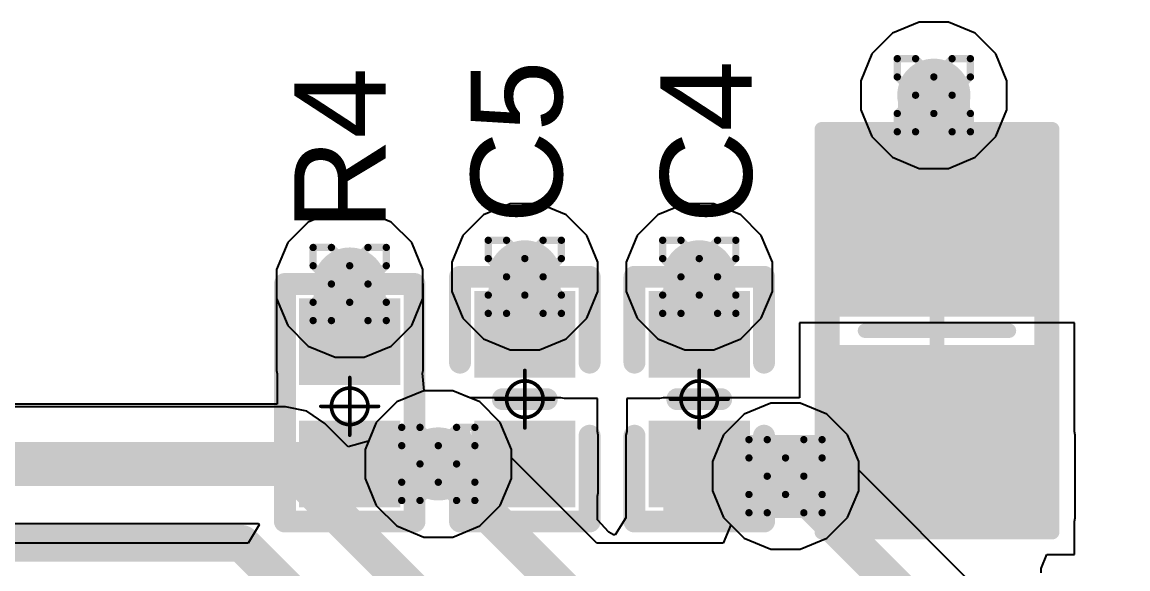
# Model space of a CAD drawing. Header units: inches. Extents: x -0.5 to 14, y -0.2 to 4.7.
# Drawn here: x 0.745 to 1.0473, y 1.5475 to 1.6971 of the extents above; entities that cross this region are included whole.
import ezdxf

# ---------------------------------------------------------------- set-up
doc = ezdxf.new("R2010")
doc.units = ezdxf.units.IN
doc.header["$MEASUREMENT"] = 0
for name, color, linetype in [('Bottom Layer', 5, 'Continuous'), ('Drill Drawing', 1, 'Continuous'), ('GND', 16, 'Continuous'), ('Mechanical 13', 56, 'Continuous'), ('Mechanical 15', 56, 'Continuous'), ('POWER', 76, 'Continuous'), ('Top Layer', 1, 'Continuous'), ('Top Overlay', 2, 'Continuous'), ('Top Paste', 8, 'Continuous'), ('Top Solder', 216, 'Continuous'), ('Via Holes', 16, 'Continuous')]:
    doc.layers.add(name, color=color, linetype=linetype)
doc.styles.add('Arial', font='', dxfattribs={"height": 0.2})
doc.styles.get('Arial').set_extended_font_data('Arial')

# ---------------------------------------------------------------- blocks, each defined once
blk = doc.blocks.new('C0805_10')
at = {"layer": 'Top Layer'}
for points in [[(-0.05118105, -0.02755895), (-0.05118105, 0.02755915), (-0.00787395, 0.02755915), (-0.00787395, -0.02755895)], [(0.00787405, -0.02755895), (0.00787405, 0.02755915), (0.05118115, 0.02755915), (0.05118115, -0.02755895)]]:
    blk.add_hatch(color=1, dxfattribs=at).paths.add_polyline_path(points)
at = {"layer": 'Top Paste'}
for points in [[(-0.05118105, -0.02755895), (-0.05118105, 0.02755915), (-0.00787395, 0.02755915), (-0.00787395, -0.02755895)], [(0.00787405, -0.02755895), (0.00787405, 0.02755915), (0.05118115, 0.02755915), (0.05118115, -0.02755895)]]:
    blk.add_hatch(color=8, dxfattribs=at).paths.add_polyline_path(points)
at = {"layer": 'Top Solder'}
for points in [[(-0.05518105, -0.03155895), (-0.05518105, 0.03155915), (-0.00387395, 0.03155915), (-0.00387395, -0.03155895)], [(0.00387405, -0.03155895), (0.00387405, 0.03155915), (0.05518115, 0.03155915), (0.05518115, -0.03155895)]]:
    blk.add_hatch(color=216, dxfattribs=at).paths.add_polyline_path(points)
at = {"layer": 'Mechanical 13', "const_width": 0.003937}
for points in [[(-0.043307, 0.0285435), (0.0433071, 0.0285435)], [(-0.043307, 0.0285435), (-0.043307, -0.0285432)], [(0.0433071, 0.0285435), (0.0433071, -0.0285432)], [(-0.043307, -0.0285432), (0.0433071, -0.0285432)]]:
    blk.add_lwpolyline(points, dxfattribs=at)
at = {"layer": 'Mechanical 13', "const_width": 0.0019685}
for points in [[(-0.0442912, 0.0285435, 1), (-0.0423228, 0.0285435, 1)], [(-0.0442912, 0.0285435, 1), (-0.0423228, 0.0285435, 1)], [(0.0423229, 0.0285435, 1), (0.0442913, 0.0285435, 1)], [(0.0423229, 0.0285435, 1), (0.0442913, 0.0285435, 1)], [(-0.0442912, -0.0285432, 1), (-0.0423228, -0.0285432, 1)], [(-0.0442912, -0.0285432, 1), (-0.0423228, -0.0285432, 1)], [(0.0423229, -0.0285432, 1), (0.0442913, -0.0285432, 1)], [(0.0423229, -0.0285432, 1), (0.0442913, -0.0285432, 1)]]:
    blk.add_lwpolyline(points, format="xyb", close=True, dxfattribs=at)
at = {"layer": 'Mechanical 15', "const_width": 0.003937}
for points in [[(-0.0551181, 0.0314962), (0.0551182, 0.0314962)], [(-0.0551181, 0.0314962), (-0.0551181, -0.0314959)], [(0.0551182, 0.0314962), (0.0551182, -0.0314959)], [(1e-07, 0.0196852), (1e-07, -0.0196849)], [(-0.019685, 1e-07), (0.0196851, 1e-07)], [(-0.0551181, -0.0314959), (0.0551182, -0.0314959)]]:
    blk.add_lwpolyline(points, dxfattribs=at)
at = {"layer": 'Mechanical 15', "const_width": 0.0019685}
for points in [[(-0.0561023, 0.0314962, 1), (-0.0541339, 0.0314962, 1)], [(-0.0561023, 0.0314962, 1), (-0.0541339, 0.0314962, 1)], [(0.054134, 0.0314962, 1), (0.0561024, 0.0314962, 1)], [(0.054134, 0.0314962, 1), (0.0561024, 0.0314962, 1)], [(-0.0009841, 0.0196852, 1), (0.0009843, 0.0196852, 1)], [(-0.0206692, 1e-07, 1), (-0.0187008, 1e-07, 1)], [(0.0187009, 1e-07, 1), (0.0206693, 1e-07, 1)], [(-0.0009841, -0.0196849, 1), (0.0009843, -0.0196849, 1)], [(-0.0561023, -0.0314959, 1), (-0.0541339, -0.0314959, 1)], [(-0.0561023, -0.0314959, 1), (-0.0541339, -0.0314959, 1)], [(0.054134, -0.0314959, 1), (0.0561024, -0.0314959, 1)], [(0.054134, -0.0314959, 1), (0.0561024, -0.0314959, 1)]]:
    blk.add_lwpolyline(points, format="xyb", close=True, dxfattribs=at)
blk = doc.blocks.new('C_0402_L_48')
at = {"layer": 'Top Layer'}
for points in [[(-0.0255905, 0.0098425), (-0.0098425, 0.0098425), (-0.0098425, -0.0098425), (-0.0255905, -0.0098425)], [(0.0098393, 0.0098393), (0.0255873, 0.0098393), (0.0255873, -0.0098457), (0.0098393, -0.0098457)]]:
    blk.add_hatch(color=1, dxfattribs=at).paths.add_polyline_path(points)
at = {"layer": 'Top Paste'}
for points in [[(-0.0255905, 0.0098425), (-0.0098425, 0.0098425), (-0.0098425, -0.0098425), (-0.0255905, -0.0098425)], [(0.0098393, 0.0098393), (0.0255873, 0.0098393), (0.0255873, -0.0098457), (0.0098393, -0.0098457)]]:
    blk.add_hatch(color=8, dxfattribs=at).paths.add_polyline_path(points)
at = {"layer": 'Top Solder'}
for points in [[(-0.0295905, 0.0138425), (-0.0058425, 0.0138425), (-0.0058425, -0.0138425), (-0.0295905, -0.0138425)], [(0.0058393, 0.0138393), (0.0295873, 0.0138393), (0.0295873, -0.0138457), (0.0058393, -0.0138457)]]:
    blk.add_hatch(color=216, dxfattribs=at).paths.add_polyline_path(points)
at = {"layer": 'Mechanical 15', "const_width": 0.001}
for points in [[(0, 0.007874), (0, -0.007874)], [(-0.007874, 0), (0.007874, 0)]]:
    blk.add_lwpolyline(points, dxfattribs=at)
at = {"layer": 'Mechanical 15'}
for points, const_width in [([(-0.00025, 0.007874, 1), (0.00025, 0.007874, 1)], 0.0005), ([(0.005, 0, 1), (-0.005, 0, 1)], 0.001), ([(-0.008124, 0, 1), (-0.007624, 0, 1)], 0.0005), ([(-0.00525, 0, 1), (-0.00475, 0, 1)], 0.0005), ([(0.00475, 0, 1), (0.00525, 0, 1)], 0.0005), ([(0.007624, 0, 1), (0.008124, 0, 1)], 0.0005), ([(-0.00025, -0.007874, 1), (0.00025, -0.007874, 1)], 0.0005)]:
    blk.add_lwpolyline(points, format="xyb", close=True, dxfattribs=dict(at, const_width=const_width))
at = {"layer": 'Top Overlay', "const_width": 0.006}
for points in [[(-0.0334614, 0.0177133), (-0.01, 0.0177133)], [(-0.0334614, 0.0177133), (-0.0334614, -0.0177133)], [(0.01, 0.0177133), (0.0334614, 0.0177133)], [(0.0334614, 0.0177133), (0.0334614, -0.0177197)], [(0, 0.006), (0, -0.006)], [(-0.0334614, -0.0177133), (-0.01, -0.0177133)], [(-0.0334614, -0.0177133), (-0.033455, -0.0177197)], [(0.01, -0.0177133), (0.0334614, -0.0177133)]]:
    blk.add_lwpolyline(points, dxfattribs=at)
at = {"layer": 'Top Overlay', "const_width": 0.003}
for points in [[(-0.0349614, 0.0177133, 1), (-0.0319614, 0.0177133, 1)], [(-0.0349614, 0.0177133, 1), (-0.0319614, 0.0177133, 1)], [(-0.0115, 0.0177133, 1), (-0.0085, 0.0177133, 1)], [(0.0085, 0.0177133, 1), (0.0115, 0.0177133, 1)], [(0.0319614, 0.0177133, 1), (0.0349614, 0.0177133, 1)], [(0.0319614, 0.0177133, 1), (0.0349614, 0.0177133, 1)], [(-0.0015, 0.006, 1), (0.0015, 0.006, 1)], [(-0.0015, -0.006, 1), (0.0015, -0.006, 1)], [(-0.0349614, -0.0177133, 1), (-0.0319614, -0.0177133, 1)], [(-0.0349614, -0.0177133, 1), (-0.0319614, -0.0177133, 1)], [(-0.0349614, -0.0177133, 1), (-0.0319614, -0.0177133, 1)], [(-0.034955, -0.0177197, 1), (-0.031955, -0.0177197, 1)], [(-0.0115, -0.0177133, 1), (-0.0085, -0.0177133, 1)], [(0.0085, -0.0177133, 1), (0.0115, -0.0177133, 1)], [(0.0319614, -0.0177133, 1), (0.0349614, -0.0177133, 1)], [(0.0319614, -0.0177197, 1), (0.0349614, -0.0177197, 1)]]:
    blk.add_lwpolyline(points, format="xyb", close=True, dxfattribs=at)
blk = doc.blocks.new('C_0402_L_49')
at = {"layer": 'Top Layer'}
for points in [[(-0.0255905, 0.0098425), (-0.0098425, 0.0098425), (-0.0098425, -0.0098425), (-0.0255905, -0.0098425)], [(0.0098393, 0.0098393), (0.0255873, 0.0098393), (0.0255873, -0.0098457), (0.0098393, -0.0098457)]]:
    blk.add_hatch(color=1, dxfattribs=at).paths.add_polyline_path(points)
at = {"layer": 'Top Paste'}
for points in [[(-0.0255905, 0.0098425), (-0.0098425, 0.0098425), (-0.0098425, -0.0098425), (-0.0255905, -0.0098425)], [(0.0098393, 0.0098393), (0.0255873, 0.0098393), (0.0255873, -0.0098457), (0.0098393, -0.0098457)]]:
    blk.add_hatch(color=8, dxfattribs=at).paths.add_polyline_path(points)
at = {"layer": 'Top Solder'}
for points in [[(-0.0295905, 0.0138425), (-0.0058425, 0.0138425), (-0.0058425, -0.0138425), (-0.0295905, -0.0138425)], [(0.0058393, 0.0138393), (0.0295873, 0.0138393), (0.0295873, -0.0138457), (0.0058393, -0.0138457)]]:
    blk.add_hatch(color=216, dxfattribs=at).paths.add_polyline_path(points)
at = {"layer": 'Mechanical 15', "const_width": 0.001}
for points in [[(0, 0.007874), (0, -0.007874)], [(-0.007874, 0), (0.007874, 0)]]:
    blk.add_lwpolyline(points, dxfattribs=at)
at = {"layer": 'Mechanical 15'}
for points, const_width in [([(-0.00025, 0.007874, 1), (0.00025, 0.007874, 1)], 0.0005), ([(0.005, 0, 1), (-0.005, 0, 1)], 0.001), ([(-0.008124, 0, 1), (-0.007624, 0, 1)], 0.0005), ([(-0.00525, 0, 1), (-0.00475, 0, 1)], 0.0005), ([(0.00475, 0, 1), (0.00525, 0, 1)], 0.0005), ([(0.007624, 0, 1), (0.008124, 0, 1)], 0.0005), ([(-0.00025, -0.007874, 1), (0.00025, -0.007874, 1)], 0.0005)]:
    blk.add_lwpolyline(points, format="xyb", close=True, dxfattribs=dict(at, const_width=const_width))
at = {"layer": 'Top Overlay', "const_width": 0.006}
for points in [[(-0.0334614, 0.0177133), (-0.0334614, -0.0177133)], [(-0.0334614, 0.0177133), (-0.01, 0.0177133)], [(0.01, 0.0177133), (0.0334614, 0.0177133)], [(0.0334614, 0.0177133), (0.0334614, -0.0177197)], [(0, 0.006), (0, -0.006)], [(-0.0334614, -0.0177133), (-0.033455, -0.0177197)], [(-0.0334614, -0.0177133), (-0.01, -0.0177133)], [(0.01, -0.0177133), (0.0334614, -0.0177133)]]:
    blk.add_lwpolyline(points, dxfattribs=at)
at = {"layer": 'Top Overlay', "const_width": 0.003}
for points in [[(-0.0349614, 0.0177133, 1), (-0.0319614, 0.0177133, 1)], [(-0.0349614, 0.0177133, 1), (-0.0319614, 0.0177133, 1)], [(-0.0115, 0.0177133, 1), (-0.0085, 0.0177133, 1)], [(0.0085, 0.0177133, 1), (0.0115, 0.0177133, 1)], [(0.0319614, 0.0177133, 1), (0.0349614, 0.0177133, 1)], [(0.0319614, 0.0177133, 1), (0.0349614, 0.0177133, 1)], [(-0.0015, 0.006, 1), (0.0015, 0.006, 1)], [(-0.0015, -0.006, 1), (0.0015, -0.006, 1)], [(-0.0349614, -0.0177133, 1), (-0.0319614, -0.0177133, 1)], [(-0.0349614, -0.0177133, 1), (-0.0319614, -0.0177133, 1)], [(-0.0349614, -0.0177133, 1), (-0.0319614, -0.0177133, 1)], [(-0.034955, -0.0177197, 1), (-0.031955, -0.0177197, 1)], [(-0.0115, -0.0177133, 1), (-0.0085, -0.0177133, 1)], [(0.0085, -0.0177133, 1), (0.0115, -0.0177133, 1)], [(0.0319614, -0.0177133, 1), (0.0349614, -0.0177133, 1)], [(0.0319614, -0.0177197, 1), (0.0349614, -0.0177197, 1)]]:
    blk.add_lwpolyline(points, format="xyb", close=True, dxfattribs=at)
blk = doc.blocks.new('R_0402_L_57')
at = {"layer": 'Top Layer'}
for points in [[(-0.0236252, 0.0098393), (-0.0078772, 0.0098393), (-0.0078772, -0.0098457), (-0.0236252, -0.0098457)], [(0.0098393, 0.0098393), (0.0255873, 0.0098393), (0.0255873, -0.0098457), (0.0098393, -0.0098457)]]:
    blk.add_hatch(color=1, dxfattribs=at).paths.add_polyline_path(points)
at = {"layer": 'Top Paste'}
for points in [[(-0.0236252, 0.0098393), (-0.0078772, 0.0098393), (-0.0078772, -0.0098457), (-0.0236252, -0.0098457)], [(0.0098393, 0.0098393), (0.0255873, 0.0098393), (0.0255873, -0.0098457), (0.0098393, -0.0098457)]]:
    blk.add_hatch(color=8, dxfattribs=at).paths.add_polyline_path(points)
at = {"layer": 'Top Solder'}
for points in [[(-0.0276252, 0.0138393), (-0.0038772, 0.0138393), (-0.0038772, -0.0138457), (-0.0276252, -0.0138457)], [(0.0058393, 0.0138393), (0.0295873, 0.0138393), (0.0295873, -0.0138457), (0.0058393, -0.0138457)]]:
    blk.add_hatch(color=216, dxfattribs=at).paths.add_polyline_path(points)
at = {"layer": 'Mechanical 15', "const_width": 0.001}
for points in [[(0, 0.007874), (0, -0.007874)], [(-0.007874, 0), (0.007874, 0)]]:
    blk.add_lwpolyline(points, dxfattribs=at)
at = {"layer": 'Mechanical 15'}
for points, const_width in [([(-0.00025, 0.007874, 1), (0.00025, 0.007874, 1)], 0.0005), ([(0.005, 0, 1), (-0.005, 0, 1)], 0.001), ([(-0.008124, 0, 1), (-0.007624, 0, 1)], 0.0005), ([(-0.00525, 0, 1), (-0.00475, 0, 1)], 0.0005), ([(0.00475, 0, 1), (0.00525, 0, 1)], 0.0005), ([(0.007624, 0, 1), (0.008124, 0, 1)], 0.0005), ([(-0.00025, -0.007874, 1), (0.00025, -0.007874, 1)], 0.0005)]:
    blk.add_lwpolyline(points, format="xyb", close=True, dxfattribs=dict(at, const_width=const_width))
at = {"layer": 'Top Overlay', "const_width": 0.006}
for points in [[(-0.0314993, 0.0177133), (-0.0314993, -0.0177197)], [(-0.0314993, 0.0177133), (0.0334614, 0.0177133)], [(0.0334614, 0.0177133), (0.0334614, -0.0177197)], [(-0.0314993, -0.0177197), (0.0334614, -0.0177197)]]:
    blk.add_lwpolyline(points, dxfattribs=at)
at = {"layer": 'Top Overlay', "const_width": 0.003}
for points in [[(-0.0329993, 0.0177133, 1), (-0.0299993, 0.0177133, 1)], [(-0.0329993, 0.0177133, 1), (-0.0299993, 0.0177133, 1)], [(0.0319614, 0.0177133, 1), (0.0349614, 0.0177133, 1)], [(0.0319614, 0.0177133, 1), (0.0349614, 0.0177133, 1)], [(-0.0329993, -0.0177197, 1), (-0.0299993, -0.0177197, 1)], [(-0.0329993, -0.0177197, 1), (-0.0299993, -0.0177197, 1)], [(0.0319614, -0.0177197, 1), (0.0349614, -0.0177197, 1)], [(0.0319614, -0.0177197, 1), (0.0349614, -0.0177197, 1)]]:
    blk.add_lwpolyline(points, format="xyb", close=True, dxfattribs=at)

msp = doc.modelspace()

# ---------------------------------------------------------------- hatches: boundary and pattern name
at = {"layer": 'Bottom Layer'}
h = msp.add_hatch(color=5, dxfattribs=at)
edge = h.paths.add_edge_path()
edge.add_arc((0.9942742, 1.6770932), 0.01, 0, 360)
h = msp.add_hatch(color=5, dxfattribs=at)
edge = h.paths.add_edge_path()
edge.add_arc((0.8824441, 1.6274158), 0.01, 0, 360)
h = msp.add_hatch(color=5, dxfattribs=at)
edge = h.paths.add_edge_path()
edge.add_arc((0.9301359, 1.6274158), 0.01, 0, 360)
h = msp.add_hatch(color=5, dxfattribs=at)
edge = h.paths.add_edge_path()
edge.add_arc((0.8345669, 1.6254537), 0.01, 0, 360)
h = msp.add_hatch(color=5, dxfattribs=at)
edge = h.paths.add_edge_path()
edge.add_arc((0.8587874, 1.5762411), 0.01, 0, 360)
h = msp.add_hatch(color=5, dxfattribs=at)
edge = h.paths.add_edge_path()
edge.add_arc((0.9537242, 1.5728863), 0.01, 0, 360)
at = {"layer": 'GND'}
h = msp.add_hatch(color=16, dxfattribs=at)
edge = h.paths.add_edge_path()
edge.add_arc((0.9942742, 1.6770932), 0.01, 0, 360)
h = msp.add_hatch(color=16, dxfattribs=at)
edge = h.paths.add_edge_path()
edge.add_arc((0.8824441, 1.6274158), 0.01, 0, 360)
h = msp.add_hatch(color=16, dxfattribs=at)
edge = h.paths.add_edge_path()
edge.add_arc((0.9301359, 1.6274158), 0.01, 0, 360)
h = msp.add_hatch(color=16, dxfattribs=at)
edge = h.paths.add_edge_path()
edge.add_arc((0.8345669, 1.6254537), 0.01, 0, 360)
h = msp.add_hatch(color=16, dxfattribs=at)
edge = h.paths.add_edge_path()
edge.add_arc((0.8587874, 1.5762411), 0.01, 0, 360)
h = msp.add_hatch(color=16, dxfattribs=at)
edge = h.paths.add_edge_path()
edge.add_arc((0.9537242, 1.5728863), 0.01, 0, 360)
at = {"layer": 'POWER'}
h = msp.add_hatch(color=76, dxfattribs=at)
edge = h.paths.add_edge_path()
edge.add_arc((0.9942742, 1.6770932), 0.01, 0, 360)
h = msp.add_hatch(color=76, dxfattribs=at)
edge = h.paths.add_edge_path()
edge.add_arc((0.8824441, 1.6274158), 0.01, 0, 360)
h = msp.add_hatch(color=76, dxfattribs=at)
edge = h.paths.add_edge_path()
edge.add_arc((0.9301359, 1.6274158), 0.01, 0, 360)
h = msp.add_hatch(color=76, dxfattribs=at)
edge = h.paths.add_edge_path()
edge.add_arc((0.8345669, 1.6254537), 0.01, 0, 360)
h = msp.add_hatch(color=76, dxfattribs=at)
edge = h.paths.add_edge_path()
edge.add_arc((0.8587874, 1.5762411), 0.01, 0, 360)
h = msp.add_hatch(color=76, dxfattribs=at)
edge = h.paths.add_edge_path()
edge.add_arc((0.9537242, 1.5728863), 0.01, 0, 360)
at = {"layer": 'Top Layer'}
h = msp.add_hatch(color=1, dxfattribs=at)
edge = h.paths.add_edge_path()
edge.add_arc((0.9942742, 1.6770932), 0.01, 0, 360)
for points in [[(0.9844317, 1.6433567), (1.0041167, 1.6433567), (1.0041167, 1.6770931), (0.9844317, 1.6770931)], [(0.8726016, 1.6037969), (0.8922866, 1.6037969), (0.8922866, 1.6274157), (0.8726016, 1.6274157)], [(0.9202934, 1.6037969), (0.9399784, 1.6037969), (0.9399784, 1.6274157), (0.9202934, 1.6274157)], [(0.8247244, 1.6018348), (0.8444094, 1.6018348), (0.8444094, 1.6254536), (0.8247244, 1.6254536)], [(0.8247244, 1.5683703), (0.8922834, 1.5683703), (0.8922834, 1.5841151), (0.8247244, 1.5841151)], [(0.9202902, 1.5614961), (1.0226916, 1.5614961), (1.0226916, 1.5841151), (0.9202902, 1.5841151)]]:
    msp.add_hatch(color=1, dxfattribs=at).paths.add_polyline_path(points)
h = msp.add_hatch(color=1, dxfattribs=at)
edge = h.paths.add_edge_path()
edge.add_arc((0.8824441, 1.6274158), 0.01, 0, 360)
h = msp.add_hatch(color=1, dxfattribs=at)
edge = h.paths.add_edge_path()
edge.add_arc((0.9301359, 1.6274158), 0.01, 0, 360)
h = msp.add_hatch(color=1, dxfattribs=at)
edge = h.paths.add_edge_path()
edge.add_arc((0.8345669, 1.6254537), 0.01, 0, 360)
h = msp.add_hatch(color=1, dxfattribs=at)
edge = h.paths.add_edge_path()
edge.add_arc((0.8587874, 1.5762411), 0.01, 0, 360)
h = msp.add_hatch(color=1, dxfattribs=at)
edge = h.paths.add_edge_path()
edge.add_arc((0.9537242, 1.5728863), 0.01, 0, 360)
at = {"layer": 'Via Holes'}
h = msp.add_hatch(color=7, dxfattribs=at)
edge = h.paths.add_edge_path()
edge.add_arc((0.9942742, 1.6770932), 0.005, 0, 360)
h = msp.add_hatch(color=7, dxfattribs=at)
edge = h.paths.add_edge_path()
edge.add_arc((0.8345669, 1.6254537), 0.005, 0, 360)
h = msp.add_hatch(color=7, dxfattribs=at)
edge = h.paths.add_edge_path()
edge.add_arc((0.8824441, 1.6274158), 0.005, 0, 360)
h = msp.add_hatch(color=7, dxfattribs=at)
edge = h.paths.add_edge_path()
edge.add_arc((0.9301359, 1.6274158), 0.005, 0, 360)
h = msp.add_hatch(color=7, dxfattribs=at)
edge = h.paths.add_edge_path()
edge.add_arc((0.8587874, 1.5762411), 0.005, 0, 360)
h = msp.add_hatch(color=7, dxfattribs=at)
edge = h.paths.add_edge_path()
edge.add_arc((0.9537242, 1.5728863), 0.005, 0, 360)

# ---------------------------------------------------------------- linework, layer by layer
at = {"layer": 'Bottom Layer'}
for p, q in [((0.8305887, 1.6454537), (0.8232378, 1.6424089)), ((0.8385451, 1.6454537), (0.8305887, 1.6454537)), ((0.845896, 1.6424089), (0.8385451, 1.6454537)), ((0.8232378, 1.6424089), (0.8176117, 1.6367828)), ((0.8515221, 1.6367828), (0.845896, 1.6424089)), ((0.8176117, 1.6367828), (0.8145669, 1.6294319)), ((0.8545669, 1.6294319), (0.8515221, 1.6367828)), ((0.8145669, 1.6294319), (0.8145669, 1.6214755)), ((0.8545669, 1.6214755), (0.8545669, 1.6294319)), ((0.8145669, 1.6214755), (0.8176117, 1.6141246)), ((0.8515221, 1.6141246), (0.8545669, 1.6214755)), ((0.8176117, 1.6141246), (0.8232378, 1.6084985)), ((0.845896, 1.6084985), (0.8515221, 1.6141246)), ((0.8232378, 1.6084985), (0.8305887, 1.6054537)), ((0.8385451, 1.6054537), (0.845896, 1.6084985)), ((0.8305887, 1.6054537), (0.8385451, 1.6054537)), ((0.8548092, 1.5962411), (0.8474583, 1.5931963)), ((0.8627656, 1.5962411), (0.8548092, 1.5962411)), ((0.8701165, 1.5931963), (0.8627656, 1.5962411)), ((0.8169742, 1.5918226), (0.6569131, 1.5918226)), ((0.8228269, 1.5906584), (0.8169742, 1.5918226)), ((0.8277886, 1.5873431), (0.8228269, 1.5906584)), ((0.8474583, 1.5931963), (0.8418322, 1.5875702)), ((0.8757426, 1.5875702), (0.8701165, 1.5931963)), ((0.949746, 1.5928863), (0.9423951, 1.5898415)), ((0.9577024, 1.5928863), (0.949746, 1.5928863)), ((0.9650533, 1.5898415), (0.9577024, 1.5928863)), ((0.834168, 1.5809637), (0.8277886, 1.5873431)), ((0.8418322, 1.5875702), (0.8397235, 1.5824793)), ((0.8787874, 1.5802193), (0.8757426, 1.5875702)), ((0.9423951, 1.5898415), (0.936769, 1.5842154)), ((0.9706794, 1.5842154), (0.9650533, 1.5898415)), ((0.936769, 1.5842154), (0.9337242, 1.5768645)), ((0.9737242, 1.5768645), (0.9706794, 1.5842154)), ((0.8397235, 1.5824793), (0.834168, 1.5809637)), ((0.8787874, 1.5778699), (0.8787874, 1.5802193)), ((0.9021107, 1.5545466), (0.8787874, 1.5778699)), ((0.9337242, 1.5768645), (0.9337242, 1.5689081)), ((0.9737242, 1.5745151), (0.9737242, 1.5768645)), ((1.1306961, 1.4175432), (0.9737242, 1.5745151)), ((0.9337242, 1.5689081), (0.936769, 1.5615572)), ((0.936769, 1.5615572), (0.9387796, 1.5595466)), ((0.9387796, 1.5595466), (0.9367085, 1.5545466)), ((0.9367085, 1.5545466), (0.9021107, 1.5545466))]:
    msp.add_line(p, q, dxfattribs=at)
at = {"layer": 'Bottom Layer', "const_width": 0.01}
for points in [[(0.6505782, 1.5765287), (0.8169742, 1.5765287)], [(0.8169742, 1.5765287), (0.8731058, 1.5203971)], [(0.8587874, 1.5762411), (0.8957758, 1.5392527)], [(0.9537242, 1.5728863), (1.1243612, 1.4022493)], [(0.436797, 1.5545386), (0.8050108, 1.5545386)], [(0.8050108, 1.5545386), (0.87, 1.4895494)]]:
    msp.add_lwpolyline(points, dxfattribs=at)
at = {"layer": 'Bottom Layer', "const_width": 0.005}
for points in [[(0.8144742, 1.5765287, 1), (0.8194742, 1.5765287, 1)], [(0.8144742, 1.5765287, 1), (0.8194742, 1.5765287, 1)], [(0.8562874, 1.5762411, 1), (0.8612874, 1.5762411, 1)], [(0.9512242, 1.5728863, 1), (0.9562242, 1.5728863, 1)], [(0.8025108, 1.5545386, 1), (0.8075108, 1.5545386, 1)], [(0.8025108, 1.5545386, 1), (0.8075108, 1.5545386, 1)]]:
    msp.add_lwpolyline(points, format="xyb", close=True, dxfattribs=at)
at = {"layer": 'Drill Drawing', "const_width": 0.002}
for points in [[(0.9842742, 1.6820932), (0.9842742, 1.6870932)], [(0.9842742, 1.6870932), (0.9892742, 1.6870932)], [(0.9892742, 1.6870932), (0.9942742, 1.6820932)], [(0.9942742, 1.6820932), (0.9992742, 1.6870932)], [(0.9992742, 1.6870932), (1.0042742, 1.6870932)], [(1.0042742, 1.6820932), (1.0042742, 1.6870932)], [(0.9842742, 1.6820932), (0.9892742, 1.6770932)], [(0.9992742, 1.6770932), (1.0042742, 1.6820932)], [(0.9842742, 1.6720932), (0.9892742, 1.6770932)], [(0.9992742, 1.6770932), (1.0042742, 1.6720932)], [(0.9842742, 1.6670932), (0.9842742, 1.6720932)], [(0.9892742, 1.6670932), (0.9942742, 1.6720932)], [(0.9942742, 1.6720932), (0.9992742, 1.6670932)], [(1.0042742, 1.6670932), (1.0042742, 1.6720932)], [(0.9842742, 1.6670932), (0.9892742, 1.6670932)], [(0.9992742, 1.6670932), (1.0042742, 1.6670932)], [(0.8245669, 1.6304537), (0.8245669, 1.6354537)], [(0.8245669, 1.6354537), (0.8295669, 1.6354537)], [(0.8295669, 1.6354537), (0.8345669, 1.6304537)], [(0.8345669, 1.6304537), (0.8395669, 1.6354537)], [(0.8395669, 1.6354537), (0.8445669, 1.6354537)], [(0.8445669, 1.6304537), (0.8445669, 1.6354537)], [(0.8724441, 1.6324158), (0.8724441, 1.6374158)], [(0.8724441, 1.6374158), (0.8774441, 1.6374158)], [(0.8774441, 1.6374158), (0.8824441, 1.6324158)], [(0.8824441, 1.6324158), (0.8874441, 1.6374158)], [(0.8874441, 1.6374158), (0.8924441, 1.6374158)], [(0.8924441, 1.6324158), (0.8924441, 1.6374158)], [(0.9201359, 1.6324158), (0.9201359, 1.6374158)], [(0.9201359, 1.6374158), (0.9251359, 1.6374158)], [(0.9251359, 1.6374158), (0.9301359, 1.6324158)], [(0.9301359, 1.6324158), (0.9351359, 1.6374158)], [(0.9351359, 1.6374158), (0.9401359, 1.6374158)], [(0.9401359, 1.6324158), (0.9401359, 1.6374158)], [(0.8724441, 1.6324158), (0.8774441, 1.6274158)], [(0.8874441, 1.6274158), (0.8924441, 1.6324158)], [(0.9201359, 1.6324158), (0.9251359, 1.6274158)], [(0.9351359, 1.6274158), (0.9401359, 1.6324158)], [(0.8245669, 1.6304537), (0.8295669, 1.6254537)], [(0.8395669, 1.6254537), (0.8445669, 1.6304537)], [(0.8724441, 1.6224158), (0.8774441, 1.6274158)], [(0.8874441, 1.6274158), (0.8924441, 1.6224158)], [(0.9201359, 1.6224158), (0.9251359, 1.6274158)], [(0.9351359, 1.6274158), (0.9401359, 1.6224158)], [(0.8245669, 1.6204537), (0.8295669, 1.6254537)], [(0.8395669, 1.6254537), (0.8445669, 1.6204537)], [(0.8245669, 1.6154537), (0.8245669, 1.6204537)], [(0.8295669, 1.6154537), (0.8345669, 1.6204537)], [(0.8345669, 1.6204537), (0.8395669, 1.6154537)], [(0.8445669, 1.6154537), (0.8445669, 1.6204537)], [(0.8724441, 1.6174158), (0.8724441, 1.6224158)], [(0.8774441, 1.6174158), (0.8824441, 1.6224158)], [(0.8824441, 1.6224158), (0.8874441, 1.6174158)], [(0.8924441, 1.6174158), (0.8924441, 1.6224158)], [(0.9201359, 1.6174158), (0.9201359, 1.6224158)], [(0.9251359, 1.6174158), (0.9301359, 1.6224158)], [(0.9301359, 1.6224158), (0.9351359, 1.6174158)], [(0.9401359, 1.6174158), (0.9401359, 1.6224158)], [(0.8724441, 1.6174158), (0.8774441, 1.6174158)], [(0.8874441, 1.6174158), (0.8924441, 1.6174158)], [(0.9201359, 1.6174158), (0.9251359, 1.6174158)], [(0.9351359, 1.6174158), (0.9401359, 1.6174158)], [(0.8245669, 1.6154537), (0.8295669, 1.6154537)], [(0.8395669, 1.6154537), (0.8445669, 1.6154537)], [(0.8487874, 1.5812411), (0.8487874, 1.5862411)], [(0.8487874, 1.5862411), (0.8537874, 1.5862411)], [(0.8537874, 1.5862411), (0.8587874, 1.5812411)], [(0.8587874, 1.5812411), (0.8637874, 1.5862411)], [(0.8637874, 1.5862411), (0.8687874, 1.5862411)], [(0.8687874, 1.5812411), (0.8687874, 1.5862411)], [(0.8487874, 1.5812411), (0.8537874, 1.5762411)], [(0.8637874, 1.5762411), (0.8687874, 1.5812411)], [(0.9437242, 1.5778863), (0.9437242, 1.5828863)], [(0.9437242, 1.5828863), (0.9487242, 1.5828863)], [(0.9487242, 1.5828863), (0.9537242, 1.5778863)], [(0.9537242, 1.5778863), (0.9587242, 1.5828863)], [(0.9587242, 1.5828863), (0.9637242, 1.5828863)], [(0.9637242, 1.5778863), (0.9637242, 1.5828863)], [(0.9437242, 1.5778863), (0.9487242, 1.5728863)], [(0.9587242, 1.5728863), (0.9637242, 1.5778863)], [(0.8487874, 1.5712411), (0.8537874, 1.5762411)], [(0.8637874, 1.5762411), (0.8687874, 1.5712411)], [(0.8487874, 1.5662411), (0.8487874, 1.5712411)], [(0.8537874, 1.5662411), (0.8587874, 1.5712411)], [(0.8587874, 1.5712411), (0.8637874, 1.5662411)], [(0.8687874, 1.5662411), (0.8687874, 1.5712411)], [(0.9437242, 1.5678863), (0.9487242, 1.5728863)], [(0.9587242, 1.5728863), (0.9637242, 1.5678863)], [(0.8487874, 1.5662411), (0.8537874, 1.5662411)], [(0.8637874, 1.5662411), (0.8687874, 1.5662411)], [(0.9437242, 1.5628863), (0.9437242, 1.5678863)], [(0.9487242, 1.5628863), (0.9537242, 1.5678863)], [(0.9537242, 1.5678863), (0.9587242, 1.5628863)], [(0.9637242, 1.5628863), (0.9637242, 1.5678863)], [(0.9437242, 1.5628863), (0.9487242, 1.5628863)], [(0.9587242, 1.5628863), (0.9637242, 1.5628863)]]:
    msp.add_lwpolyline(points, dxfattribs=at)
at = {"layer": 'Drill Drawing', "const_width": 0.001}
for points in [[(0.9837742, 1.6870932, 1), (0.9847742, 1.6870932, 1)], [(0.9837742, 1.6870932, 1), (0.9847742, 1.6870932, 1)], [(0.9887742, 1.6870932, 1), (0.9897742, 1.6870932, 1)], [(0.9887742, 1.6870932, 1), (0.9897742, 1.6870932, 1)], [(0.9987742, 1.6870932, 1), (0.9997742, 1.6870932, 1)], [(0.9987742, 1.6870932, 1), (0.9997742, 1.6870932, 1)], [(1.0037742, 1.6870932, 1), (1.0047742, 1.6870932, 1)], [(1.0037742, 1.6870932, 1), (1.0047742, 1.6870932, 1)], [(0.9837742, 1.6820932, 1), (0.9847742, 1.6820932, 1)], [(0.9837742, 1.6820932, 1), (0.9847742, 1.6820932, 1)], [(0.9937742, 1.6820932, 1), (0.9947742, 1.6820932, 1)], [(0.9937742, 1.6820932, 1), (0.9947742, 1.6820932, 1)], [(1.0037742, 1.6820932, 1), (1.0047742, 1.6820932, 1)], [(1.0037742, 1.6820932, 1), (1.0047742, 1.6820932, 1)], [(0.9887742, 1.6770932, 1), (0.9897742, 1.6770932, 1)], [(0.9887742, 1.6770932, 1), (0.9897742, 1.6770932, 1)], [(0.9987742, 1.6770932, 1), (0.9997742, 1.6770932, 1)], [(0.9987742, 1.6770932, 1), (0.9997742, 1.6770932, 1)], [(0.9837742, 1.6720932, 1), (0.9847742, 1.6720932, 1)], [(0.9837742, 1.6720932, 1), (0.9847742, 1.6720932, 1)], [(0.9937742, 1.6720932, 1), (0.9947742, 1.6720932, 1)], [(0.9937742, 1.6720932, 1), (0.9947742, 1.6720932, 1)], [(1.0037742, 1.6720932, 1), (1.0047742, 1.6720932, 1)], [(1.0037742, 1.6720932, 1), (1.0047742, 1.6720932, 1)], [(0.9837742, 1.6670932, 1), (0.9847742, 1.6670932, 1)], [(0.9837742, 1.6670932, 1), (0.9847742, 1.6670932, 1)], [(0.9887742, 1.6670932, 1), (0.9897742, 1.6670932, 1)], [(0.9887742, 1.6670932, 1), (0.9897742, 1.6670932, 1)], [(0.9987742, 1.6670932, 1), (0.9997742, 1.6670932, 1)], [(0.9987742, 1.6670932, 1), (0.9997742, 1.6670932, 1)], [(1.0037742, 1.6670932, 1), (1.0047742, 1.6670932, 1)], [(1.0037742, 1.6670932, 1), (1.0047742, 1.6670932, 1)], [(0.8240669, 1.6354537, 1), (0.8250669, 1.6354537, 1)], [(0.8240669, 1.6354537, 1), (0.8250669, 1.6354537, 1)], [(0.8290669, 1.6354537, 1), (0.8300669, 1.6354537, 1)], [(0.8290669, 1.6354537, 1), (0.8300669, 1.6354537, 1)], [(0.8390669, 1.6354537, 1), (0.8400669, 1.6354537, 1)], [(0.8390669, 1.6354537, 1), (0.8400669, 1.6354537, 1)], [(0.8440669, 1.6354537, 1), (0.8450669, 1.6354537, 1)], [(0.8440669, 1.6354537, 1), (0.8450669, 1.6354537, 1)], [(0.8719441, 1.6374158, 1), (0.8729441, 1.6374158, 1)], [(0.8719441, 1.6374158, 1), (0.8729441, 1.6374158, 1)], [(0.8769441, 1.6374158, 1), (0.8779441, 1.6374158, 1)], [(0.8769441, 1.6374158, 1), (0.8779441, 1.6374158, 1)], [(0.8869441, 1.6374158, 1), (0.8879441, 1.6374158, 1)], [(0.8869441, 1.6374158, 1), (0.8879441, 1.6374158, 1)], [(0.8919441, 1.6374158, 1), (0.8929441, 1.6374158, 1)], [(0.8919441, 1.6374158, 1), (0.8929441, 1.6374158, 1)], [(0.9196359, 1.6374158, 1), (0.9206359, 1.6374158, 1)], [(0.9196359, 1.6374158, 1), (0.9206359, 1.6374158, 1)], [(0.9246359, 1.6374158, 1), (0.9256359, 1.6374158, 1)], [(0.9246359, 1.6374158, 1), (0.9256359, 1.6374158, 1)], [(0.9346359, 1.6374158, 1), (0.9356359, 1.6374158, 1)], [(0.9346359, 1.6374158, 1), (0.9356359, 1.6374158, 1)], [(0.9396359, 1.6374158, 1), (0.9406359, 1.6374158, 1)], [(0.9396359, 1.6374158, 1), (0.9406359, 1.6374158, 1)], [(0.8719441, 1.6324158, 1), (0.8729441, 1.6324158, 1)], [(0.8719441, 1.6324158, 1), (0.8729441, 1.6324158, 1)], [(0.8819441, 1.6324158, 1), (0.8829441, 1.6324158, 1)], [(0.8819441, 1.6324158, 1), (0.8829441, 1.6324158, 1)], [(0.8919441, 1.6324158, 1), (0.8929441, 1.6324158, 1)], [(0.8919441, 1.6324158, 1), (0.8929441, 1.6324158, 1)], [(0.9196359, 1.6324158, 1), (0.9206359, 1.6324158, 1)], [(0.9196359, 1.6324158, 1), (0.9206359, 1.6324158, 1)], [(0.9296359, 1.6324158, 1), (0.9306359, 1.6324158, 1)], [(0.9296359, 1.6324158, 1), (0.9306359, 1.6324158, 1)], [(0.9396359, 1.6324158, 1), (0.9406359, 1.6324158, 1)], [(0.9396359, 1.6324158, 1), (0.9406359, 1.6324158, 1)], [(0.8240669, 1.6304537, 1), (0.8250669, 1.6304537, 1)], [(0.8240669, 1.6304537, 1), (0.8250669, 1.6304537, 1)], [(0.8340669, 1.6304537, 1), (0.8350669, 1.6304537, 1)], [(0.8340669, 1.6304537, 1), (0.8350669, 1.6304537, 1)], [(0.8440669, 1.6304537, 1), (0.8450669, 1.6304537, 1)], [(0.8440669, 1.6304537, 1), (0.8450669, 1.6304537, 1)], [(0.8769441, 1.6274158, 1), (0.8779441, 1.6274158, 1)], [(0.8769441, 1.6274158, 1), (0.8779441, 1.6274158, 1)], [(0.8869441, 1.6274158, 1), (0.8879441, 1.6274158, 1)], [(0.8869441, 1.6274158, 1), (0.8879441, 1.6274158, 1)], [(0.9246359, 1.6274158, 1), (0.9256359, 1.6274158, 1)], [(0.9246359, 1.6274158, 1), (0.9256359, 1.6274158, 1)], [(0.9346359, 1.6274158, 1), (0.9356359, 1.6274158, 1)], [(0.9346359, 1.6274158, 1), (0.9356359, 1.6274158, 1)], [(0.8290669, 1.6254537, 1), (0.8300669, 1.6254537, 1)], [(0.8290669, 1.6254537, 1), (0.8300669, 1.6254537, 1)], [(0.8390669, 1.6254537, 1), (0.8400669, 1.6254537, 1)], [(0.8390669, 1.6254537, 1), (0.8400669, 1.6254537, 1)], [(0.8240669, 1.6204537, 1), (0.8250669, 1.6204537, 1)], [(0.8240669, 1.6204537, 1), (0.8250669, 1.6204537, 1)], [(0.8340669, 1.6204537, 1), (0.8350669, 1.6204537, 1)], [(0.8340669, 1.6204537, 1), (0.8350669, 1.6204537, 1)], [(0.8440669, 1.6204537, 1), (0.8450669, 1.6204537, 1)], [(0.8440669, 1.6204537, 1), (0.8450669, 1.6204537, 1)], [(0.8719441, 1.6224158, 1), (0.8729441, 1.6224158, 1)], [(0.8719441, 1.6224158, 1), (0.8729441, 1.6224158, 1)], [(0.8819441, 1.6224158, 1), (0.8829441, 1.6224158, 1)], [(0.8819441, 1.6224158, 1), (0.8829441, 1.6224158, 1)], [(0.8919441, 1.6224158, 1), (0.8929441, 1.6224158, 1)], [(0.8919441, 1.6224158, 1), (0.8929441, 1.6224158, 1)], [(0.9196359, 1.6224158, 1), (0.9206359, 1.6224158, 1)], [(0.9196359, 1.6224158, 1), (0.9206359, 1.6224158, 1)], [(0.9296359, 1.6224158, 1), (0.9306359, 1.6224158, 1)], [(0.9296359, 1.6224158, 1), (0.9306359, 1.6224158, 1)], [(0.9396359, 1.6224158, 1), (0.9406359, 1.6224158, 1)], [(0.9396359, 1.6224158, 1), (0.9406359, 1.6224158, 1)], [(0.8719441, 1.6174158, 1), (0.8729441, 1.6174158, 1)], [(0.8719441, 1.6174158, 1), (0.8729441, 1.6174158, 1)], [(0.8769441, 1.6174158, 1), (0.8779441, 1.6174158, 1)], [(0.8769441, 1.6174158, 1), (0.8779441, 1.6174158, 1)], [(0.8869441, 1.6174158, 1), (0.8879441, 1.6174158, 1)], [(0.8869441, 1.6174158, 1), (0.8879441, 1.6174158, 1)], [(0.8919441, 1.6174158, 1), (0.8929441, 1.6174158, 1)], [(0.8919441, 1.6174158, 1), (0.8929441, 1.6174158, 1)], [(0.9196359, 1.6174158, 1), (0.9206359, 1.6174158, 1)], [(0.9196359, 1.6174158, 1), (0.9206359, 1.6174158, 1)], [(0.9246359, 1.6174158, 1), (0.9256359, 1.6174158, 1)], [(0.9246359, 1.6174158, 1), (0.9256359, 1.6174158, 1)], [(0.9346359, 1.6174158, 1), (0.9356359, 1.6174158, 1)], [(0.9346359, 1.6174158, 1), (0.9356359, 1.6174158, 1)], [(0.9396359, 1.6174158, 1), (0.9406359, 1.6174158, 1)], [(0.9396359, 1.6174158, 1), (0.9406359, 1.6174158, 1)], [(0.8240669, 1.6154537, 1), (0.8250669, 1.6154537, 1)], [(0.8240669, 1.6154537, 1), (0.8250669, 1.6154537, 1)], [(0.8290669, 1.6154537, 1), (0.8300669, 1.6154537, 1)], [(0.8290669, 1.6154537, 1), (0.8300669, 1.6154537, 1)], [(0.8390669, 1.6154537, 1), (0.8400669, 1.6154537, 1)], [(0.8390669, 1.6154537, 1), (0.8400669, 1.6154537, 1)], [(0.8440669, 1.6154537, 1), (0.8450669, 1.6154537, 1)], [(0.8440669, 1.6154537, 1), (0.8450669, 1.6154537, 1)], [(0.8482874, 1.5862411, 1), (0.8492874, 1.5862411, 1)], [(0.8482874, 1.5862411, 1), (0.8492874, 1.5862411, 1)], [(0.8532874, 1.5862411, 1), (0.8542874, 1.5862411, 1)], [(0.8532874, 1.5862411, 1), (0.8542874, 1.5862411, 1)], [(0.8632874, 1.5862411, 1), (0.8642874, 1.5862411, 1)], [(0.8632874, 1.5862411, 1), (0.8642874, 1.5862411, 1)], [(0.8682874, 1.5862411, 1), (0.8692874, 1.5862411, 1)], [(0.8682874, 1.5862411, 1), (0.8692874, 1.5862411, 1)], [(0.8482874, 1.5812411, 1), (0.8492874, 1.5812411, 1)], [(0.8482874, 1.5812411, 1), (0.8492874, 1.5812411, 1)], [(0.8582874, 1.5812411, 1), (0.8592874, 1.5812411, 1)], [(0.8582874, 1.5812411, 1), (0.8592874, 1.5812411, 1)], [(0.8682874, 1.5812411, 1), (0.8692874, 1.5812411, 1)], [(0.8682874, 1.5812411, 1), (0.8692874, 1.5812411, 1)], [(0.9432242, 1.5828863, 1), (0.9442242, 1.5828863, 1)], [(0.9432242, 1.5828863, 1), (0.9442242, 1.5828863, 1)], [(0.9482242, 1.5828863, 1), (0.9492242, 1.5828863, 1)], [(0.9482242, 1.5828863, 1), (0.9492242, 1.5828863, 1)], [(0.9582242, 1.5828863, 1), (0.9592242, 1.5828863, 1)], [(0.9582242, 1.5828863, 1), (0.9592242, 1.5828863, 1)], [(0.9632242, 1.5828863, 1), (0.9642242, 1.5828863, 1)], [(0.9632242, 1.5828863, 1), (0.9642242, 1.5828863, 1)], [(0.9432242, 1.5778863, 1), (0.9442242, 1.5778863, 1)], [(0.9432242, 1.5778863, 1), (0.9442242, 1.5778863, 1)], [(0.9532242, 1.5778863, 1), (0.9542242, 1.5778863, 1)], [(0.9532242, 1.5778863, 1), (0.9542242, 1.5778863, 1)], [(0.9632242, 1.5778863, 1), (0.9642242, 1.5778863, 1)], [(0.9632242, 1.5778863, 1), (0.9642242, 1.5778863, 1)], [(0.8532874, 1.5762411, 1), (0.8542874, 1.5762411, 1)], [(0.8532874, 1.5762411, 1), (0.8542874, 1.5762411, 1)], [(0.8632874, 1.5762411, 1), (0.8642874, 1.5762411, 1)], [(0.8632874, 1.5762411, 1), (0.8642874, 1.5762411, 1)], [(0.8482874, 1.5712411, 1), (0.8492874, 1.5712411, 1)], [(0.8482874, 1.5712411, 1), (0.8492874, 1.5712411, 1)], [(0.8582874, 1.5712411, 1), (0.8592874, 1.5712411, 1)], [(0.8582874, 1.5712411, 1), (0.8592874, 1.5712411, 1)], [(0.8682874, 1.5712411, 1), (0.8692874, 1.5712411, 1)], [(0.8682874, 1.5712411, 1), (0.8692874, 1.5712411, 1)], [(0.9482242, 1.5728863, 1), (0.9492242, 1.5728863, 1)], [(0.9482242, 1.5728863, 1), (0.9492242, 1.5728863, 1)], [(0.9582242, 1.5728863, 1), (0.9592242, 1.5728863, 1)], [(0.9582242, 1.5728863, 1), (0.9592242, 1.5728863, 1)], [(0.8482874, 1.5662411, 1), (0.8492874, 1.5662411, 1)], [(0.8482874, 1.5662411, 1), (0.8492874, 1.5662411, 1)], [(0.8532874, 1.5662411, 1), (0.8542874, 1.5662411, 1)], [(0.8532874, 1.5662411, 1), (0.8542874, 1.5662411, 1)], [(0.8632874, 1.5662411, 1), (0.8642874, 1.5662411, 1)], [(0.8632874, 1.5662411, 1), (0.8642874, 1.5662411, 1)], [(0.8682874, 1.5662411, 1), (0.8692874, 1.5662411, 1)], [(0.8682874, 1.5662411, 1), (0.8692874, 1.5662411, 1)], [(0.9432242, 1.5678863, 1), (0.9442242, 1.5678863, 1)], [(0.9432242, 1.5678863, 1), (0.9442242, 1.5678863, 1)], [(0.9532242, 1.5678863, 1), (0.9542242, 1.5678863, 1)], [(0.9532242, 1.5678863, 1), (0.9542242, 1.5678863, 1)], [(0.9632242, 1.5678863, 1), (0.9642242, 1.5678863, 1)], [(0.9632242, 1.5678863, 1), (0.9642242, 1.5678863, 1)], [(0.9432242, 1.5628863, 1), (0.9442242, 1.5628863, 1)], [(0.9432242, 1.5628863, 1), (0.9442242, 1.5628863, 1)], [(0.9482242, 1.5628863, 1), (0.9492242, 1.5628863, 1)], [(0.9482242, 1.5628863, 1), (0.9492242, 1.5628863, 1)], [(0.9582242, 1.5628863, 1), (0.9592242, 1.5628863, 1)], [(0.9582242, 1.5628863, 1), (0.9592242, 1.5628863, 1)], [(0.9632242, 1.5628863, 1), (0.9642242, 1.5628863, 1)], [(0.9632242, 1.5628863, 1), (0.9642242, 1.5628863, 1)]]:
    msp.add_lwpolyline(points, format="xyb", close=True, dxfattribs=at)
at = {"layer": 'GND'}
for p, q in [((0.8305887, 1.6454537), (0.8232378, 1.6424089)), ((0.8385451, 1.6454537), (0.8305887, 1.6454537)), ((0.845896, 1.6424089), (0.8385451, 1.6454537)), ((0.8232378, 1.6424089), (0.8176117, 1.6367828)), ((0.8515221, 1.6367828), (0.845896, 1.6424089)), ((0.8176117, 1.6367828), (0.8145669, 1.6294319)), ((0.8545669, 1.6294319), (0.8515221, 1.6367828)), ((0.8145669, 1.6294319), (0.8145669, 1.6214755)), ((0.8545669, 1.6214755), (0.8545669, 1.6294319)), ((0.8145669, 1.6214755), (0.8176117, 1.6141246)), ((0.8515221, 1.6141246), (0.8545669, 1.6214755)), ((0.8176117, 1.6141246), (0.8232378, 1.6084985)), ((0.845896, 1.6084985), (0.8515221, 1.6141246)), ((0.8232378, 1.6084985), (0.8305887, 1.6054537)), ((0.8385451, 1.6054537), (0.845896, 1.6084985)), ((0.8305887, 1.6054537), (0.8385451, 1.6054537)), ((0.8548092, 1.5962411), (0.8474583, 1.5931963)), ((0.8627656, 1.5962411), (0.8548092, 1.5962411)), ((0.8701165, 1.5931963), (0.8627656, 1.5962411)), ((0.8474583, 1.5931963), (0.8418322, 1.5875702)), ((0.8757426, 1.5875702), (0.8701165, 1.5931963)), ((0.949746, 1.5928863), (0.9423951, 1.5898415)), ((0.9577024, 1.5928863), (0.949746, 1.5928863)), ((0.9650533, 1.5898415), (0.9577024, 1.5928863)), ((0.8418322, 1.5875702), (0.8387874, 1.5802193)), ((0.8787874, 1.5802193), (0.8757426, 1.5875702)), ((0.9423951, 1.5898415), (0.936769, 1.5842154)), ((0.9706794, 1.5842154), (0.9650533, 1.5898415)), ((0.936769, 1.5842154), (0.9337242, 1.5768645)), ((0.9737242, 1.5768645), (0.9706794, 1.5842154)), ((0.8387874, 1.5802193), (0.8387874, 1.5722629)), ((0.8787874, 1.5722629), (0.8787874, 1.5802193)), ((0.9337242, 1.5768645), (0.9337242, 1.5689081)), ((0.9737242, 1.5689081), (0.9737242, 1.5768645)), ((0.8387874, 1.5722629), (0.8418322, 1.564912)), ((0.8757426, 1.564912), (0.8787874, 1.5722629)), ((0.9337242, 1.5689081), (0.936769, 1.5615572)), ((0.9706794, 1.5615572), (0.9737242, 1.5689081)), ((0.8418322, 1.564912), (0.8474583, 1.5592859)), ((0.8701165, 1.5592859), (0.8757426, 1.564912)), ((0.936769, 1.5615572), (0.9423951, 1.5559311)), ((0.9650533, 1.5559311), (0.9706794, 1.5615572)), ((0.8474583, 1.5592859), (0.8548092, 1.5562411)), ((0.8627656, 1.5562411), (0.8701165, 1.5592859)), ((0.8548092, 1.5562411), (0.8627656, 1.5562411)), ((0.9423951, 1.5559311), (0.949746, 1.5528863)), ((0.9577024, 1.5528863), (0.9650533, 1.5559311)), ((0.949746, 1.5528863), (0.9577024, 1.5528863))]:
    msp.add_line(p, q, dxfattribs=at)
at = {"layer": 'POWER'}
for p, q in [((0.990296, 1.6970932), (0.9829451, 1.6940484)), ((0.9982524, 1.6970932), (0.990296, 1.6970932)), ((1.0056033, 1.6940484), (0.9982524, 1.6970932)), ((0.9829451, 1.6940484), (0.977319, 1.6884223)), ((1.0112294, 1.6884223), (1.0056033, 1.6940484)), ((0.977319, 1.6884223), (0.9742742, 1.6810714)), ((1.0142742, 1.6810714), (1.0112294, 1.6884223)), ((0.9742742, 1.6810714), (0.9742742, 1.673115)), ((1.0142742, 1.673115), (1.0142742, 1.6810714)), ((0.9742742, 1.673115), (0.977319, 1.6657641)), ((1.0112294, 1.6657641), (1.0142742, 1.673115)), ((0.977319, 1.6657641), (0.9829451, 1.660138)), ((1.0056033, 1.660138), (1.0112294, 1.6657641)), ((0.9829451, 1.660138), (0.990296, 1.6570932)), ((0.9982524, 1.6570932), (1.0056033, 1.660138)), ((0.990296, 1.6570932), (0.9982524, 1.6570932)), ((0.8784659, 1.6474158), (0.871115, 1.644371)), ((0.8864223, 1.6474158), (0.8784659, 1.6474158)), ((0.8937732, 1.644371), (0.8864223, 1.6474158)), ((0.9261577, 1.6474158), (0.9188068, 1.644371)), ((0.9341141, 1.6474158), (0.9261577, 1.6474158)), ((0.941465, 1.644371), (0.9341141, 1.6474158)), ((0.871115, 1.644371), (0.8654889, 1.6387449)), ((0.8993993, 1.6387449), (0.8937732, 1.644371)), ((0.9188068, 1.644371), (0.9131807, 1.6387449)), ((0.9470911, 1.6387449), (0.941465, 1.644371)), ((0.8654889, 1.6387449), (0.8624441, 1.631394)), ((0.9024441, 1.631394), (0.8993993, 1.6387449)), ((0.9131807, 1.6387449), (0.9101359, 1.631394)), ((0.9501359, 1.631394), (0.9470911, 1.6387449)), ((0.8624441, 1.631394), (0.8624441, 1.6234376)), ((0.9024441, 1.6234376), (0.9024441, 1.631394)), ((0.9101359, 1.631394), (0.9101359, 1.6234376)), ((0.9501359, 1.6234376), (0.9501359, 1.631394)), ((0.8624441, 1.6234376), (0.8654889, 1.6160867)), ((0.8993993, 1.6160867), (0.9024441, 1.6234376)), ((0.9101359, 1.6234376), (0.9131807, 1.6160867)), ((0.9470911, 1.6160867), (0.9501359, 1.6234376)), ((0.8654889, 1.6160867), (0.871115, 1.6104606)), ((0.8937732, 1.6104606), (0.8993993, 1.6160867)), ((0.9131807, 1.6160867), (0.9188068, 1.6104606)), ((0.941465, 1.6104606), (0.9470911, 1.6160867)), ((0.871115, 1.6104606), (0.8784659, 1.6074158)), ((0.8864223, 1.6074158), (0.8937732, 1.6104606)), ((0.9188068, 1.6104606), (0.9261577, 1.6074158)), ((0.9341141, 1.6074158), (0.941465, 1.6104606)), ((0.8784659, 1.6074158), (0.8864223, 1.6074158)), ((0.9261577, 1.6074158), (0.9341141, 1.6074158)), ((0.8548092, 1.5962411), (0.8474583, 1.5931963)), ((0.8627656, 1.5962411), (0.8548092, 1.5962411)), ((0.8701165, 1.5931963), (0.8627656, 1.5962411)), ((0.8474583, 1.5931963), (0.8418322, 1.5875702)), ((0.8757426, 1.5875702), (0.8701165, 1.5931963)), ((0.8418322, 1.5875702), (0.8387874, 1.5802193)), ((0.8787874, 1.5802193), (0.8757426, 1.5875702)), ((0.8387874, 1.5802193), (0.8387874, 1.5722629)), ((0.8787874, 1.5722629), (0.8787874, 1.5802193)), ((0.8387874, 1.5722629), (0.8418322, 1.564912)), ((0.8757426, 1.564912), (0.8787874, 1.5722629)), ((0.8418322, 1.564912), (0.8474583, 1.5592859)), ((0.8701165, 1.5592859), (0.8757426, 1.564912)), ((0.8474583, 1.5592859), (0.8548092, 1.5562411)), ((0.8627656, 1.5562411), (0.8701165, 1.5592859)), ((0.8548092, 1.5562411), (0.8627656, 1.5562411))]:
    msp.add_line(p, q, dxfattribs=at)
at = {"layer": 'Top Layer'}
for p, q in [((0.8305887, 1.6454537), (0.8232378, 1.6424089)), ((0.8385451, 1.6454537), (0.8305887, 1.6454537)), ((0.845896, 1.6424089), (0.8385451, 1.6454537)), ((0.8232378, 1.6424089), (0.8176117, 1.6367828)), ((0.8515221, 1.6367828), (0.845896, 1.6424089)), ((0.8176117, 1.6367828), (0.8145669, 1.6294319)), ((0.8545669, 1.6294319), (0.8515221, 1.6367828)), ((0.8145669, 1.6294319), (0.8145669, 1.6256468)), ((0.8545669, 1.6256468), (0.8545669, 1.6294319)), ((0.8145669, 1.6256468), (0.8145285, 1.6254537)), ((0.8145285, 1.6254537), (0.8145285, 1.6018348)), ((0.8546053, 1.6254537), (0.8545669, 1.6256468)), ((0.8546053, 1.6018348), (0.8546053, 1.6254537)), ((1.0326916, 1.6148032), (0.9575736, 1.6148032)), ((0.9575736, 1.6148032), (0.9575736, 1.594311)), ((1.0326916, 1.5851005), (1.0326916, 1.6148032)), ((0.8145285, 1.6018348), (0.8147244, 1.6008499)), ((0.8147244, 1.6008499), (0.8147244, 1.5925578)), ((0.8544583, 1.6010958), (0.8546053, 1.6018348)), ((0.8549176, 1.5962411), (0.8544583, 1.6010958)), ((0.8627656, 1.5962411), (0.8549176, 1.5962411)), ((0.8674253, 1.594311), (0.8627656, 1.5962411)), ((0.8922834, 1.594311), (0.8674253, 1.594311)), ((0.8932683, 1.5941151), (0.8922834, 1.594311)), ((0.9022834, 1.5941151), (0.8932683, 1.5941151)), ((0.9022834, 1.5851), (0.9022834, 1.5941151)), ((0.9193053, 1.5941151), (0.9102902, 1.5941151)), ((0.9102902, 1.5941151), (0.9102902, 1.5851)), ((0.9202902, 1.594311), (0.9193053, 1.5941151)), ((0.9575736, 1.594311), (0.9202902, 1.594311)), ((0.8147244, 1.5925578), (0.4691971, 1.5925578)), ((0.9024793, 1.5841151), (0.9022834, 1.5851)), ((0.9102902, 1.5851), (0.9100943, 1.5841151)), ((1.0328876, 1.5841151), (1.0326916, 1.5851005)), ((0.9024793, 1.5683703), (0.9024793, 1.5841151)), ((0.9100943, 1.5841151), (0.9100943, 1.5614962)), ((1.0328876, 1.5614961), (1.0328876, 1.5841151)), ((0.9022834, 1.5673854), (0.9024793, 1.5683703)), ((0.9022834, 1.5609677), (0.9022834, 1.5673854)), ((0.9054118, 1.5576187), (0.9022834, 1.5609677)), ((0.9100943, 1.5614962), (0.9071599, 1.5568813)), ((1.0326916, 1.5605107), (1.0328876, 1.5614961)), ((1.0326916, 1.5514962), (1.0326916, 1.5605107)), ((0.4624398, 1.5599308), (0.8096551, 1.5599308)), ((0.8098483, 1.5595467), (0.8067662, 1.5545466)), ((0.8096551, 1.5599308), (0.8098483, 1.5595467)), ((0.9066559, 1.556852), (0.9054118, 1.5576187)), ((0.8067662, 1.5545466), (0.2446358, 1.5545466)), ((0.9071599, 1.5568813), (0.9066559, 1.556852)), ((1.0236017, 1.5476047), (1.0251686, 1.5514962)), ((1.0251686, 1.5514962), (1.0326916, 1.5514962)), ((1.0235786, 1.5464139), (1.0236017, 1.5476047))]:
    msp.add_line(p, q, dxfattribs=at)
for points, const_width in [([(0.8318181, 1.6124576, -0.4142135623730951), (0.8345669, 1.6097088)], 0.008), ([(0.8587874, 1.5762411, -0.4142135623730951), (0.8579561, 1.5770724)], 0.012)]:
    msp.add_lwpolyline(points, format="xyb", dxfattribs=dict(at, const_width=const_width))
for points, const_width in [([(0.8298181, 1.6124576, 1), (0.8338181, 1.6124576, 1)], 0.004), ([(0.8325669, 1.6097088, 1), (0.8365669, 1.6097088, 1)], 0.004), ([(0.8315669, 1.5762443, 1), (0.8375669, 1.5762443, 1)], 0.006), ([(0.8315669, 1.5762443, 1), (0.8375669, 1.5762443, 1)], 0.006), ([(0.8315685, 1.5762427, 1), (0.8375685, 1.5762427, 1)], 0.006), ([(0.8549561, 1.5770724, 1), (0.8609561, 1.5770724, 1)], 0.006), ([(0.8557874, 1.5762411, 1), (0.8617874, 1.5762411, 1)], 0.006)]:
    msp.add_lwpolyline(points, format="xyb", close=True, dxfattribs=dict(at, const_width=const_width))
at = {"layer": 'Top Layer', "const_width": 0.012}
for points in [[(0.4624398, 1.5762443), (0.8345669, 1.5762443)], [(0.8345669, 1.5762443), (0.8345685, 1.5762427)]]:
    msp.add_lwpolyline(points, dxfattribs=at)

# ---------------------------------------------------------------- block references
at = {"rotation": 90}
for name, p in [('C0805_10', (0.9951327, 1.6126772)), ('C_0402_L_48', (0.8824409, 1.5939576)), ('C_0402_L_49', (0.9301327, 1.5939576)), ('R_0402_L_57', (0.8345637, 1.5919955))]:
    msp.add_blockref(name, p, dxfattribs=at)

# ---------------------------------------------------------------- texts
at = {"layer": 'Top Overlay', "style": 'Arial'}
for s, p in [('C5', (0.8926777, 1.6419556)), ('C4', (0.9445015, 1.6419556)), ('R4', (0.8444094, 1.6399935))]:
    msp.add_text(s, height=0.025, rotation=90, dxfattribs=at).set_placement(p)

doc.saveas('drawing.dxf')
